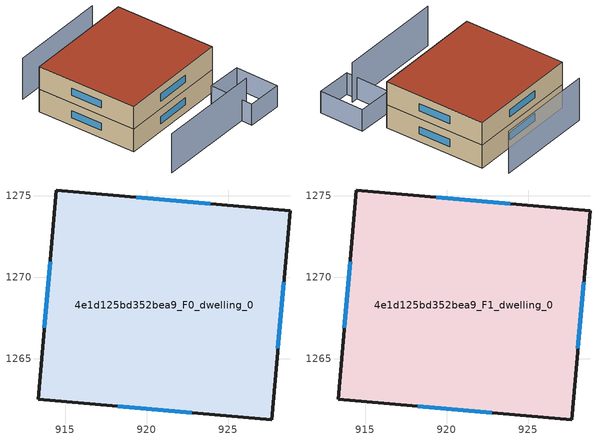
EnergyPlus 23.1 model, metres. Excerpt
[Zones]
4e1d125bd352bea9_F0_dwelling_0
 floor ground (EU_floor_Construction): 928.81,1274.09 927.68,1261.24 913.33,1262.5 914.46,1275.36 z0
 wall outside (EU_wall_Construction): 913.33,1262.5 927.68,1261.24 928.81,1274.09 914.46,1275.36 913.33,1262.5 z0:3
 window (EU_Window_Construction): 918.24,1262.07 922.76,1261.67 / 914.07,1270.96 913.72,1266.91 / 923.9,1274.53 919.37,1274.93 / 928.06,1265.64 928.42,1269.69 z1.03:1.97
4e1d125bd352bea9_F1_dwelling_0
 floor to 4e1d125bd352bea9_F0_dwelling_0 (EU_floor_Construction): 928.81,1274.09 927.68,1261.24 913.33,1262.5 914.46,1275.36 z3
 wall outside (EU_wall_Construction): 913.33,1262.5 927.68,1261.24 928.81,1274.09 914.46,1275.36 913.33,1262.5 z3:6
 window (EU_Window_Construction): 918.24,1262.07 922.76,1261.67 / 914.07,1270.96 913.72,1266.91 / 923.9,1274.53 919.37,1274.93 / 928.06,1265.64 928.42,1269.69 z4.03:4.97
 roof outside (EU_roof_Construction): 927.68,1261.24 928.81,1274.09 914.46,1275.36 913.33,1262.5 z6
shading: 912.07,1256.78 925.51,1255.51 z0:5.2; 925.19,1259.86 929.66,1259.34 / 929.66,1259.34 929,1253.68 / 929,1253.68 924.53,1254.2 / 924.53,1254.2 925.19,1259.86 z0:2.8; 928.06,1276.99 915.52,1278.17 z0:5.5
[Building]
EU S2 Campaign: North Axis=0; Terrain=City; Solar Distribution=FullExterior
[Site:Location]
Cape.Town.Intl.AP: Latitude=-33.965; Longitude=18.602; Time Zone=2; Elevation=46
[SizingPeriod:WeatherFileDays]
AnnualSizingPeriod: Begin Month=1; Begin Day of Month=1; End Month=12; End Day of Month=31; Day of Week for Start Day=Monday; Use Weather File Daylight Saving Period=No; Use Weather File Rain and Snow Indicators=No
[MATERIAL]
EU_InternalMass_Material: Roughness=MediumRough; Thickness=0.1; Conductivity=1; Density=1800; Specific Heat=900; Thermal Absorptance=0.9; Solar Absorptance=0.7; Visible Absorptance=0.7
[MATERIAL:NOMASS] Roughness=MediumRough; Thermal Absorptance=0.9; Solar Absorptance=0.7; Visible Absorptance=0.7
Name | Thermal Resistance
EU_wall_NoMass | 0.493876
EU_roof_NoMass | 0.449382
EU_floor_NoMass | 1.25
[WINDOWMATERIAL:SIMPLEGLAZINGSYSTEM]
EU_Window_SimpleGlazing: UFactor=4.4; Solar Heat Gain Coefficient=0.85; Visible Transmittance=0.85
[CONSTRUCTION]
EU_wall_Construction: EU_wall_NoMass
EU_roof_Construction: EU_roof_NoMass
EU_floor_Construction: EU_floor_NoMass
EU_Window_Construction: EU_Window_SimpleGlazing
EU_InternalMass_Construction: EU_InternalMass_Material
[ZONE] Type=1; Multiplier=1; Ceiling Height=autocalculate; Volume=557.58; Floor Area=autocalculate; Part of Total Floor Area=Yes
4e1d125bd352bea9_F0_dwelling_0; 4e1d125bd352bea9_F1_dwelling_0
[INTERNALMASS] Construction=EU_InternalMass_Construction; Surface Area=185.86
Name | Zone or ZoneList
4e1d125bd352bea9_F0_dwelling_0_EU_InternalMass | 4e1d125bd352bea9_F0_dwelling_0
4e1d125bd352bea9_F1_dwelling_0_EU_InternalMass | 4e1d125bd352bea9_F1_dwelling_0
[OTHEREQUIPMENT] Fuel Type=Electricity; Design Level Calculation Method=Watts/Area; Power per Zone Floor Area=1; Fraction Latent=0; Fraction Radiant=0; Fraction Lost=0; Carbon Dioxide Generation Rate=0; EndUse Subcategory=EU_Step8_InternalGains
Name | Zone or ZoneList or Space or SpaceList | Schedule
EU_Step8_InternalGain_4e1d125bd352bea9_F0_dwelling_0_f000 | 4e1d125bd352bea9_F0_dwelling_0 | EU_Step8_GainSchedule_4e1d125bd352bea9_F0_dwelling_0_f000
EU_Step8_InternalGain_4e1d125bd352bea9_F1_dwelling_0_f000 | 4e1d125bd352bea9_F1_dwelling_0 | EU_Step8_GainSchedule_4e1d125bd352bea9_F1_dwelling_0_f000
[ZONEVENTILATION:DESIGNFLOWRATE] Schedule=EU_AlwaysOn; Design Flow Rate Calculation Method=AirChanges/Hour; Air Changes per Hour=0.64; Ventilation Type=Natural; Fan Pressure Rise=0; Fan Total Efficiency=1; Constant Term Coefficient=1; Temperature Term Coefficient=0; Velocity Term Coefficient=0; Velocity Squared Term Coefficient=0; Minimum Indoor Temperature=-100; Maximum Indoor Temperature=100; Delta Temperature=-100; Minimum Outdoor Temperature=-100; Maximum Outdoor Temperature=100; Maximum Wind Speed=40
Name | Zone or ZoneList or Space or SpaceList
EU_ConstantAir_4e1d125bd352bea9_F0_dwelling_0 | 4e1d125bd352bea9_F0_dwelling_0
EU_ConstantAir_4e1d125bd352bea9_F1_dwelling_0 | 4e1d125bd352bea9_F1_dwelling_0
[HVACTEMPLATE:THERMOSTAT] Constant Heating Setpoint=20; Constant Cooling Setpoint=50
EU_HeatOnly_4e1d125bd352bea9_F0_dwelling_0; EU_HeatOnly_4e1d125bd352bea9_F1_dwelling_0
[HVACTEMPLATE:ZONE:IDEALLOADSAIRSYSTEM] System Availability Schedule=EU_AlwaysOn; Maximum Heating Supply Air Temperature=50; Minimum Cooling Supply Air Temperature=13; Maximum Heating Supply Air Humidity Ratio=0.0156; Minimum Cooling Supply Air Humidity Ratio=0.0077; Heating Limit=NoLimit; Cooling Limit=NoLimit; Heating Availability Schedule=EU_AlwaysOn; Cooling Availability Schedule=EU_CoolingOff; Dehumidification Control Type=ConstantSensibleHeatRatio; Cooling Sensible Heat Ratio=0.7; Dehumidification Setpoint=60; Humidification Control Type=None; Humidification Setpoint=30; Outdoor Air Method=None; Outdoor Air Flow Rate per Person=0.00944; Outdoor Air Flow Rate per Zone Floor Area=0; Outdoor Air Flow Rate per Zone=0; Demand Controlled Ventilation Type=None; Outdoor Air Economizer Type=NoEconomizer; Heat Recovery Type=None; Sensible Heat Recovery Effectiveness=0.7; Latent Heat Recovery Effectiveness=0.65
Name | Template Thermostat
4e1d125bd352bea9_F0_dwelling_0 | EU_HeatOnly_4e1d125bd352bea9_F0_dwelling_0
4e1d125bd352bea9_F1_dwelling_0 | EU_HeatOnly_4e1d125bd352bea9_F1_dwelling_0
[SIZING:ZONE] Zone Cooling Design Supply Air Temperature Input Method=SupplyAirTemperature; Zone Cooling Design Supply Air Temperature=13; Zone Heating Design Supply Air Temperature Input Method=SupplyAirTemperature; Zone Heating Design Supply Air Temperature=50; Zone Cooling Design Supply Air Humidity Ratio=0.008; Zone Heating Design Supply Air Humidity Ratio=0.008; Cooling Design Air Flow Method=DesignDay; Cooling Design Air Flow Rate=0; Cooling Minimum Air Flow per Zone Floor Area=0.000762; Cooling Minimum Air Flow=0; Cooling Minimum Air Flow Fraction=0.2; Heating Design Air Flow Method=DesignDay; Heating Design Air Flow Rate=0; Heating Maximum Air Flow per Zone Floor Area=0.002032; Heating Maximum Air Flow=0.141576; Heating Maximum Air Flow Fraction=0.3; Account for Dedicated Outdoor Air System=No; Dedicated Outdoor Air System Control Strategy=NeutralSupplyAir; Dedicated Outdoor Air Low Setpoint Temperature for Design=autosize; Dedicated Outdoor Air High Setpoint Temperature for Design=autosize; Zone Load Sizing Method=Sensible Load Only No Latent Load; Zone Latent Cooling Design Supply Air Humidity Ratio Input Method=HumidityRatioDifference; Zone Cooling Design Supply Air Humidity Ratio Difference=0.005; Zone Latent Heating Design Supply Air Humidity Ratio Input Method=HumidityRatioDifference; Zone Humidification Design Supply Air Humidity Ratio Difference=0.005
4e1d125bd352bea9_F0_dwelling_0; 4e1d125bd352bea9_F1_dwelling_0
[SCHEDULE:CONSTANT]
Name | Hourly Value
EU_AlwaysOn | 1
EU_CoolingOff | 0
[SCHEDULE:FILE] Column Number=1; Rows to Skip at Top=0; Number of Hours of Data=8760; Column Separator=Comma; Interpolate to Timestep=No; Minutes per Item=60; Adjust Schedule for Daylight Savings=Yes
Name | File
EU_Step8_GainSchedule_4e1d125bd352bea9_F0_dwelling_0_f000 | ../../schedules/4e1d125bd352bea9/4e1d125bd352bea9_F0_dwelling_0_f000_gain.csv
EU_Step8_GainSchedule_4e1d125bd352bea9_F1_dwelling_0_f000 | ../../schedules/4e1d125bd352bea9/4e1d125bd352bea9_F1_dwelling_0_f000_gain.csv
